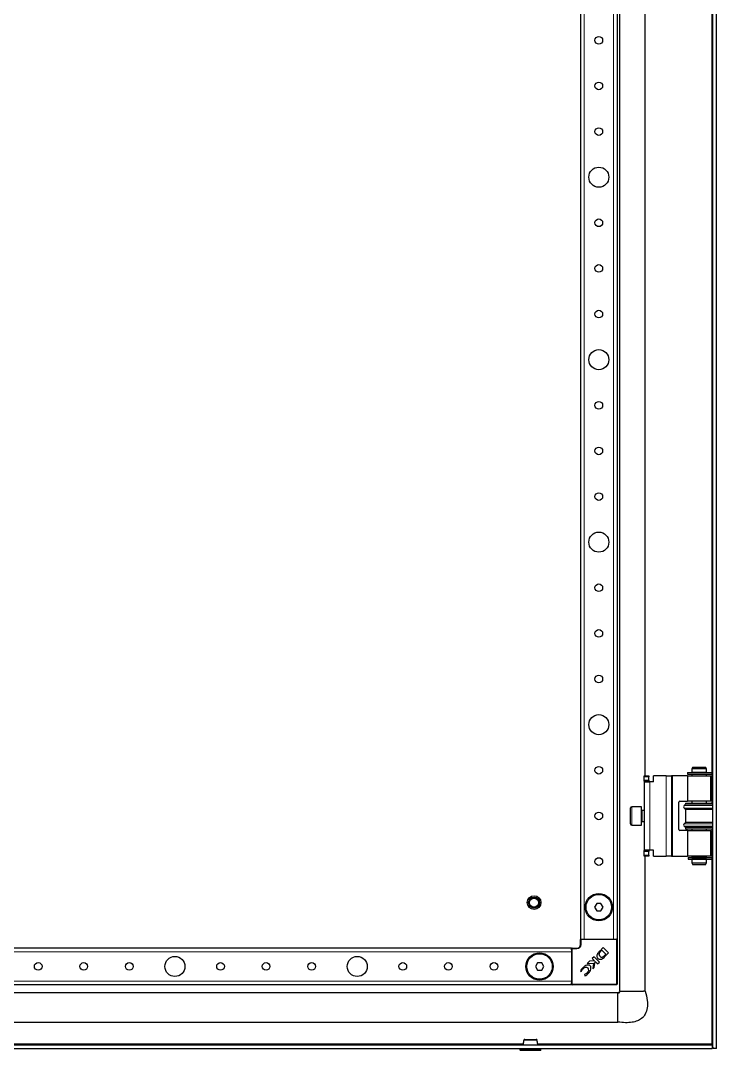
# Model space of a CAD drawing. Header units: millimetres. Extents: x -1564 to 3390, y -1920 to 1219.
# Drawn here: x -7 to 375, y -1100 to -535 of the extents above; entities that cross this region are included whole.
import ezdxf

# ---------------------------------------------------------------- set-up
doc = ezdxf.new("R2010")
doc.units = ezdxf.units.MM

msp = doc.modelspace()

# ---------------------------------------------------------------- linework, layer by layer
at = {"color": 7, "linetype": 'Continuous', "lineweight": 25}
for p, q in [((372.56, -1098.72), (372.56, 656.28)), ((374.56, -1098.72), (374.56, 656.28)), ((321.56, -1067.22), (321.56, 624.78)), ((300.06, 596.28), (300.06, -1038.72)), ((320.06, 596.28), (320.06, -1038.72)), ((335.56, -949.22), (335.56, -518.22)), ((358.69, -947.52), (358.69, -948.42)), ((358.69, -947.52), (358.74, -947.52)), ((358.74, -947.52), (372.21, -947.52)), ((361.64, -944.47), (361.06, -945.47)), ((361.06, -945.47), (361.06, -947.47)), ((369.06, -945.47), (361.06, -945.47)), ((365.59, -947.47), (361.06, -947.47)), ((361.56, -947.47), (361.56, -947.52)), ((361.64, -944.47), (368.48, -944.47)), ((369.06, -947.47), (365.59, -947.47)), ((369.06, -945.47), (368.48, -944.47)), ((368.56, -947.52), (368.56, -947.47)), ((369.06, -947.47), (369.06, -945.47)), ((372.21, -948.42), (372.21, -947.52)), ((335.01, -949.22), (337.51, -949.22)), ((335.01, -949.72), (335.01, -949.22)), ((335.01, -951.72), (335.01, -949.72)), ((335.01, -952.22), (335.01, -951.72)), ((337.51, -952.22), (335.01, -952.22)), ((335.01, -952.22), (335.01, -952.52)), ((335.01, -952.52), (338.01, -952.52)), ((335.01, -952.52), (335.01, -989.92)), ((337.51, -949.22), (337.51, -949.72)), ((337.51, -951.72), (337.51, -949.72)), ((337.51, -951.72), (337.51, -952.22)), ((337.51, -952.52), (337.51, -952.22)), ((340.01, -952.52), (338.01, -952.52)), ((347.01, -949.22), (340.01, -949.22)), ((340.01, -952.52), (340.01, -949.22)), ((347.01, -949.22), (350.01, -949.22)), ((350.01, -949.22), (350.01, -993.22)), ((350.51, -949.22), (350.01, -949.22)), ((358.61, -949.22), (350.51, -949.22)), ((358.61, -949.22), (358.61, -963.22)), ((358.61, -949.22), (371.51, -949.22)), ((358.69, -948.42), (358.74, -948.42)), ((358.74, -948.42), (372.21, -948.42)), ((361.06, -948.47), (361.06, -949.22)), ((365.59, -948.47), (361.06, -948.47)), ((361.56, -948.42), (361.56, -948.47)), ((369.06, -948.47), (365.59, -948.47)), ((368.56, -948.47), (368.56, -948.42)), ((369.06, -949.22), (369.06, -948.47)), ((371.51, -963.22), (371.51, -949.22)), ((354.01, -978.72), (354.01, -963.72)), ((354.51, -963.22), (358.61, -963.22)), ((357.56, -964.82), (356.86, -965.5)), ((357.56, -964.22), (357.56, -964.82)), ((357.56, -964.22), (372.56, -964.22)), ((372.56, -964.82), (357.56, -964.82)), ((371.51, -963.22), (358.61, -963.22)), ((361.06, -963.22), (361.06, -964.22)), ((369.06, -964.22), (369.06, -963.22)), ((327.51, -975.62), (327.51, -966.82)), ((333.51, -966.22), (328.11, -966.22)), ((333.51, -976.22), (333.51, -966.22)), ((335.01, -968.22), (333.76, -968.22)), ((356.86, -966.93), (357.56, -967.62)), ((357.56, -967.62), (357.56, -974.82)), ((372.56, -967.62), (357.56, -967.62)), ((328.11, -976.22), (333.51, -976.22)), ((333.76, -974.22), (335.01, -974.22)), ((357.56, -974.82), (356.86, -975.5)), ((372.56, -974.82), (357.56, -974.82)), ((358.61, -979.22), (354.51, -979.22)), ((356.86, -976.93), (357.56, -977.62)), ((357.56, -977.62), (357.56, -978.22)), ((372.56, -977.62), (357.56, -977.62)), ((357.56, -978.22), (372.56, -978.22)), ((358.61, -979.22), (358.61, -993.22)), ((358.61, -979.22), (371.51, -979.22)), ((361.06, -978.22), (361.06, -979.22)), ((369.06, -979.22), (369.06, -978.22)), ((371.51, -993.22), (371.51, -979.22)), ((338.01, -989.92), (335.01, -989.92)), ((335.01, -989.92), (335.01, -990.22)), ((335.01, -990.22), (337.51, -990.22)), ((335.01, -990.72), (335.01, -990.22)), ((335.01, -992.72), (335.01, -990.72)), ((335.01, -993.22), (335.01, -992.72)), ((337.51, -990.22), (337.51, -989.92)), ((337.51, -990.22), (337.51, -990.72)), ((337.51, -992.72), (337.51, -990.72)), ((337.51, -992.72), (337.51, -993.22)), ((340.01, -989.92), (338.01, -989.92)), ((340.01, -993.22), (340.01, -989.92)), ((337.51, -993.22), (335.01, -993.22)), ((335.56, -1067.22), (335.56, -993.22)), ((340.01, -993.22), (347.01, -993.22)), ((350.01, -993.22), (347.01, -993.22)), ((350.01, -993.22), (350.51, -993.22)), ((350.51, -993.22), (358.61, -993.22)), ((371.51, -993.22), (358.61, -993.22)), ((359.12, -994.02), (359.12, -994.92)), ((359.12, -994.02), (359.14, -994.02)), ((359.12, -994.92), (359.14, -994.92)), ((359.14, -994.02), (359.14, -994.92)), ((359.14, -994.02), (359.22, -994.02)), ((359.14, -994.92), (359.22, -994.92)), ((359.22, -994.02), (372.21, -994.02)), ((359.22, -994.92), (372.21, -994.92)), ((361.06, -993.22), (361.06, -993.97)), ((365.59, -993.97), (361.06, -993.97)), ((361.06, -994.97), (361.06, -996.97)), ((365.59, -994.97), (361.06, -994.97)), ((361.06, -996.97), (361.64, -997.97)), ((361.06, -996.97), (365.59, -996.97)), ((361.56, -993.97), (361.56, -994.02)), ((361.56, -994.92), (361.56, -994.97)), ((365.52, -997.97), (361.64, -997.97)), ((368.48, -997.97), (365.52, -997.97)), ((369.06, -993.97), (365.59, -993.97)), ((369.06, -994.97), (365.59, -994.97)), ((365.59, -996.97), (369.06, -996.97)), ((368.48, -997.97), (369.06, -996.97)), ((368.56, -994.02), (368.56, -993.97)), ((368.56, -994.97), (368.56, -994.92)), ((369.06, -993.97), (369.06, -993.22)), ((369.06, -996.97), (369.06, -994.97)), ((372.21, -994.92), (372.21, -994.02)), ((308.91, -1019.22), (307.75, -1021.22)), ((307.75, -1021.22), (308.91, -1023.22)), ((311.22, -1019.22), (308.91, -1019.22)), ((312.37, -1021.22), (311.22, -1019.22)), ((311.22, -1023.22), (312.37, -1021.22)), ((308.91, -1023.22), (311.22, -1023.22)), ((295.06, -1043.72), (-284.94, -1043.72)), ((295.06, -1043.72), (295.06, -1044.02)), ((295.36, -1043.72), (298.06, -1043.72)), ((300.06, -1038.72), (300.36, -1038.72)), ((300.06, -1041.72), (300.06, -1039.02)), ((300.36, -1038.72), (301.01, -1038.72)), ((301.01, -1038.72), (302.06, -1038.72)), ((302.06, -1038.72), (318.06, -1038.72)), ((312.45, -1043.36), (310.56, -1045.25)), ((315.41, -1046.32), (312.45, -1043.36)), ((318.06, -1038.72), (319.11, -1038.72)), ((319.11, -1038.72), (319.76, -1038.72)), ((319.76, -1038.72), (320.06, -1038.72)), ((320.06, -1039.02), (320.06, -1063.42)), ((295.06, -1044.66), (295.06, -1044.02)), ((295.06, -1044.66), (295.06, -1045.72)), ((295.06, -1045.72), (295.06, -1061.72)), ((307.45, -1048.37), (306.39, -1049.43)), ((306.39, -1049.43), (307.64, -1050.67)), ((310.41, -1051.33), (307.45, -1048.37)), ((310.56, -1045.25), (310.55, -1045.27)), ((311.71, -1044.84), (311.05, -1045.52)), ((313.89, -1047.03), (311.71, -1044.84)), ((313.17, -1047.77), (313.89, -1047.03)), ((313.42, -1048.31), (315.41, -1046.32)), ((276.41, -1051.72), (275.25, -1053.72)), ((275.25, -1053.72), (276.41, -1055.72)), ((278.72, -1051.72), (276.41, -1051.72)), ((279.87, -1053.72), (278.72, -1051.72)), ((278.72, -1055.72), (279.87, -1053.72)), ((304.98, -1050.84), (303.69, -1052.13)), ((303.69, -1052.13), (307.16, -1051.95)), ((307.64, -1050.67), (304.98, -1050.84)), ((307.16, -1051.95), (306.69, -1055.05)), ((306.69, -1055.05), (307.49, -1054.25)), ((307.49, -1054.25), (307.97, -1050.98)), ((307.97, -1050.98), (309.36, -1052.37)), ((309.36, -1052.37), (310.41, -1051.33)), ((276.41, -1055.72), (278.72, -1055.72)), ((300.06, -1056.09), (300.31, -1056.6)), ((300.31, -1056.6), (300.42, -1056.49)), ((302.26, -1058.04), (302.12, -1058.17)), ((302.12, -1058.17), (302.46, -1058.86)), ((295.06, -1063.72), (-284.94, -1063.72)), ((295.06, -1061.72), (295.06, -1062.77)), ((295.06, -1063.42), (295.06, -1062.77)), ((295.06, -1063.42), (295.06, -1063.72)), ((319.76, -1063.72), (295.36, -1063.72)), ((320.56, -1068.22), (-285.54, -1068.22)), ((320.56, -1084.22), (320.56, -1068.54)), ((321.67, -1067.22), (322.54, -1067.22)), ((322.54, -1067.22), (324.93, -1067.22)), ((324.93, -1067.22), (324.99, -1067.22)), ((324.99, -1067.22), (332.13, -1067.22)), ((332.13, -1067.22), (332.28, -1067.22)), ((332.28, -1067.22), (334.58, -1067.22)), ((-412.44, -1084.22), (320.56, -1084.22)), ((-418.14, -1096.72), (372.26, -1096.72)), ((-418.14, -1098.72), (372.26, -1098.72)), ((266.81, -1098.72), (266.81, -1099.47)), ((278.06, -1099.72), (267.06, -1099.72)), ((278.31, -1099.47), (278.31, -1098.72)), ((371.96, -1096.12), (372.16, -1096.72)), ((372.26, -1096.72), (372.26, -1098.72)), ((374.56, -1098.72), (372.56, -1098.72))]:
    msp.add_line(p, q, dxfattribs=at)
at = {"color": 8, "linetype": 'Continuous', "lineweight": 18}
for p, q in [((302.06, 596.28), (302.06, -1038.72)), ((318.06, 596.28), (318.06, -1038.72)), ((371.96, -519.92), (371.96, -947.52)), ((358.74, -947.52), (358.74, -948.42)), ((337.51, -949.72), (335.01, -949.72)), ((335.01, -951.72), (337.51, -951.72)), ((338.01, -952.52), (338.01, -989.92)), ((347.01, -949.22), (347.01, -993.22)), ((350.51, -993.22), (350.51, -949.22)), ((371.96, -948.42), (371.96, -964.22)), ((328.11, -966.22), (328.11, -976.22)), ((333.76, -968.22), (333.76, -971.22)), ((372.56, -965.5), (356.86, -965.5)), ((372.56, -966.93), (356.86, -966.93)), ((333.76, -971.22), (333.76, -974.22)), ((372.56, -975.5), (356.86, -975.5)), ((372.56, -976.93), (356.86, -976.93)), ((371.96, -978.22), (371.96, -994.02)), ((337.51, -990.72), (335.01, -990.72)), ((335.01, -992.72), (337.51, -992.72)), ((359.22, -994.02), (359.22, -994.92)), ((371.96, -994.92), (371.96, -1096.12)), ((295.36, -1044.02), (295.36, -1043.72)), ((298.06, -1043.72), (298.06, -1044.02)), ((300.06, -1039.02), (300.36, -1039.02)), ((300.06, -1041.72), (300.36, -1041.72)), ((300.36, -1039.02), (300.36, -1038.72)), ((300.36, -1039.02), (300.36, -1041.72)), ((319.76, -1039.02), (300.36, -1039.02)), ((319.76, -1039.02), (319.76, -1038.72)), ((319.76, -1063.42), (319.76, -1039.02)), ((319.76, -1039.02), (320.06, -1039.02)), ((295.06, -1045.72), (-284.94, -1045.72)), ((295.06, -1044.02), (295.36, -1044.02)), ((298.06, -1044.02), (295.36, -1044.02)), ((295.36, -1044.02), (295.36, -1063.42)), ((295.06, -1061.72), (-284.94, -1061.72)), ((295.06, -1063.42), (295.36, -1063.42)), ((295.36, -1063.42), (319.76, -1063.42)), ((295.36, -1063.72), (295.36, -1063.42)), ((319.76, -1063.42), (319.76, -1063.72)), ((319.76, -1063.42), (320.06, -1063.42)), ((268.59, -1096.12), (-314.47, -1096.12)), ((266.81, -1099.47), (278.31, -1099.47)), ((371.96, -1096.12), (276.53, -1096.12))]:
    msp.add_line(p, q, dxfattribs=at)
at = {"color": 7, "linetype": 'Continuous', "lineweight": 25}
for centre, radius in [((310.06, -546.22), 2.1), ((310.06, -571.22), 2.1), ((310.06, -596.22), 2.1), ((310.06, -621.22), 5.5), ((310.06, -646.22), 2.1), ((310.06, -671.22), 2.1), ((310.06, -696.22), 2.1), ((310.06, -721.22), 5.5), ((310.06, -746.22), 2.1), ((310.06, -771.22), 2.1), ((310.06, -796.22), 2.1), ((310.06, -821.22), 5.5), ((310.06, -846.22), 2.1), ((310.06, -871.22), 2.1), ((310.06, -896.22), 2.1), ((310.06, -921.22), 5.5), ((310.06, -946.22), 2.1), ((310.06, -971.22), 2.1), ((310.06, -996.22), 2.1), ((274.56, -1018.72), 3.75), ((274.56, -1018.72), 3), ((310.06, -1021.22), 7.5), ((310.06, -1021.22), 7), ((274.56, -1018.72), 2.5), ((77.56, -1053.72), 5.5), ((177.56, -1053.72), 5.5), ((277.56, -1053.72), 7.5), ((277.56, -1053.72), 7), ((2.56, -1053.72), 2.1), ((27.56, -1053.72), 2.1), ((52.56, -1053.72), 2.1), ((102.56, -1053.72), 2.1), ((127.56, -1053.72), 2.1), ((152.56, -1053.72), 2.1), ((202.56, -1053.72), 2.1), ((227.56, -1053.72), 2.1), ((252.56, -1053.72), 2.1)]:
    msp.add_circle(centre, radius, dxfattribs=at)
for centre, radius, start, end in [((354.51, -963.72), 0.5, 90, 180), ((328.11, -966.82), 0.6, 90, 180), ((333.76, -967.97), 0.25, 180, 270), ((357.56, -966.22), 1, 134.427, 225.573), ((328.11, -975.62), 0.6, 180, 270), ((333.76, -974.47), 0.25, 90, 180), ((357.56, -976.22), 1, 134.427, 225.573), ((354.51, -978.72), 0.5, 180, 270), ((295.36, -1044.02), 0.3, 90, 180), ((298.06, -1041.72), 2, 270, 0), ((300.36, -1039.02), 0.3, 90, 180), ((319.76, -1039.02), 0.3, 0, 90), ((309.76, -1045.11), 4.87, 290.3445, 318.7777), ((308.99, -1043.3), 6.12, 306.9888, 313.0744), ((302.99, -1056.12), 1.94, 53.3097, 142.3464), ((302.55, -1055.72), 1.97, 308.454, 35.887), ((295.36, -1063.42), 0.3, 180, 270), ((319.76, -1063.42), 0.3, 270, 0), ((269.45, -1094.22), 0.5, 89.9982, 165.4001), ((275.67, -1094.22), 0.5, 15.316, 90.0228), ((267.06, -1099.47), 0.25, 180, 270), ((278.06, -1099.47), 0.25, 270, 0)]:
    msp.add_arc(centre, radius, start, end, dxfattribs=at)
at = {"color": 8, "linetype": 'Continuous', "lineweight": 18}
msp.add_arc((298.06, -1041.72), 2.3, 270, 0, dxfattribs=at)
at = {"color": 7, "linetype": 'Continuous', "lineweight": 25}
for points, knots in [([(309.41, -1046.6), (309.3, -1046.8), (309.1, -1047.19), (308.98, -1047.83), (309.02, -1048.42), (309.22, -1048.96), (309.58, -1049.39), (310.09, -1049.68), (310.75, -1049.8), (311.21, -1049.72), (311.45, -1049.67)], [0, 0, 0, 0, 0.138091, 0.265455, 0.384013, 0.496103, 0.605759, 0.71979, 0.847662, 1, 1, 1, 1]), ([(310.09, -1045.76), (309.95, -1045.91), (309.71, -1046.17), (309.5, -1046.47), (309.41, -1046.6)], [0, 0, 0, 0, 0.55183, 1, 1, 1, 1]), ([(310.55, -1045.27), (310.47, -1045.35), (310.32, -1045.51), (310.17, -1045.67), (310.09, -1045.76)], [0, 0, 0, 0, 0.486421, 1, 1, 1, 1]), ([(311.05, -1045.52), (310.86, -1045.72), (310.51, -1046.09), (310.19, -1046.63), (310.12, -1047.08), (310.19, -1047.42), (310.38, -1047.77), (310.58, -1047.98), (310.68, -1048.1)], [0, 0, 0, 0, 0.274676, 0.503042, 0.607381, 0.716579, 0.843412, 1, 1, 1, 1]), ([(310.68, -1048.1), (310.78, -1048.19), (310.95, -1048.36), (311.23, -1048.54), (311.5, -1048.63), (311.83, -1048.63), (312.23, -1048.48), (312.51, -1048.29), (312.67, -1048.19)], [0, 0, 0, 0, 0.1768081, 0.3192306, 0.4393795, 0.5523951, 0.7492045, 1, 1, 1, 1]), ([(301.17, -1054.58), (300.92, -1054.84), (300.49, -1055.31), (300.19, -1055.86), (300.06, -1056.09)], [0, 0, 0, 0, 0.577653, 1, 1, 1, 1]), ([(300.42, -1056.49), (300.56, -1056.18), (300.83, -1055.61), (301.26, -1055.15), (301.45, -1054.94)], [0, 0, 0, 0, 0.547643, 1, 1, 1, 1]), ([(305.4, -1053.46), (305.23, -1053.32), (304.9, -1053.04), (304.2, -1052.87), (303.33, -1053), (302.25, -1053.57), (301.56, -1054.21), (301.17, -1054.58)], [0, 0, 0, 0, 0.130532, 0.266031, 0.423997, 0.666819, 1, 1, 1, 1]), ([(304.19, -1057.62), (304.52, -1057.25), (305.14, -1056.56), (305.69, -1055.39), (305.83, -1054.44), (305.67, -1053.8), (305.49, -1053.57), (305.4, -1053.46)], [0, 0, 0, 0, 0.315674, 0.58952, 0.813199, 0.909026, 1, 1, 1, 1]), ([(303.78, -1057.26), (303.52, -1057.48), (303.07, -1057.86), (302.5, -1057.98), (302.26, -1058.04)], [0, 0, 0, 0, 0.5796082, 1, 1, 1, 1]), ([(302.46, -1058.86), (302.8, -1058.68), (303.43, -1058.34), (303.95, -1057.85), (304.19, -1057.62)], [0, 0, 0, 0, 0.5368, 1, 1, 1, 1]), ([(321.6, -1067.22), (321.58, -1067.35), (321.56, -1067.6), (321.42, -1067.8), (321.3, -1067.89), (321.25, -1067.99), (321.23, -1068.06), (321.22, -1068.12), (321.2, -1068.15), (321.18, -1068.19), (321.15, -1068.24), (321.09, -1068.29), (320.97, -1068.35), (320.78, -1068.39), (320.64, -1068.38), (320.56, -1068.38)], [0, 0, 0, 0, 0.233411, 0.418546, 0.549351, 0.595026, 0.631329, 0.647111, 0.661994, 0.676639, 0.691742, 0.725563, 0.766794, 0.872627, 1, 1, 1, 1]), ([(335.56, -1067.22), (335.97, -1068.9), (336.7, -1071.94), (336.79, -1076.25), (335.82, -1079.8), (333.77, -1082.25), (331.13, -1083.68), (328.11, -1084.42), (324.51, -1084.62), (321.95, -1084.36), (320.56, -1084.22)], [0, 0, 0, 0, 0.176067, 0.318225, 0.435596, 0.543482, 0.633889, 0.737152, 0.858183, 1, 1, 1, 1]), ([(320.56, -1068.22), (320.78, -1068.07), (321.19, -1067.8), (321.45, -1067.4), (321.56, -1067.22)], [0, 0, 0, 0, 0.556114, 1, 1, 1, 1]), ([(268.97, -1094.07), (268.78, -1094.81), (268.56, -1095.67), (268.54, -1096.59), (268.54, -1096.72)], [0, 0, 0, 0, 0.85815, 1, 1, 1, 1]), ([(269.45, -1093.72), (269.49, -1093.72), (269.57, -1093.72), (270.13, -1093.72), (270.94, -1093.72), (271.93, -1093.72), (272.99, -1093.72), (273.78, -1093.72), (274.17, -1093.72), (274.26, -1093.72)], [0, 0, 0, 0, 0.158514, 0.317278, 0.475863, 0.634247, 0.792477, 0.950708, 1, 1, 1, 1]), ([(274.26, -1093.72), (274.45, -1093.72), (274.92, -1093.72), (275.47, -1093.72), (275.6, -1093.72), (275.66, -1093.72)], [0, 0, 0, 0, 0.256553, 0.627981, 1, 1, 1, 1]), ([(276.58, -1096.72), (276.58, -1096.59), (276.56, -1095.67), (276.34, -1094.81), (276.15, -1094.07)], [0, 0, 0, 0, 0.14185, 1, 1, 1, 1]), ([(372.26, -1097.01), (372.29, -1097.09), (372.4, -1097.42), (372.52, -1097.98), (372.55, -1098.47), (372.56, -1098.72)], [0, 0, 0, 0, 0.141742, 0.566203, 1, 1, 1, 1])]:
    msp.add_open_spline(points, degree=3, knots=knots, dxfattribs=at)
for points in [[(335.56, -1067.22), (335.52, -1067.22), (335.43, -1067.22), (334.87, -1067.22), (334.58, -1067.22)], [(372.26, -1096.72), (372.24, -1096.71), (372.19, -1096.69), (372.11, -1096.55), (372.04, -1096.35), (371.99, -1096.2), (371.96, -1096.12)]]:
    msp.add_open_spline(points, degree=3, dxfattribs=at)
at = {"color": 8, "linetype": 'Continuous', "lineweight": 18}
for points, knots in [([(274.53, -1094.09), (274.42, -1094.09), (273.97, -1094.09), (273.45, -1094.09), (272.66, -1094.09), (271.83, -1094.09), (270.69, -1094.09), (269.74, -1094.09), (269.16, -1094.09), (268.91, -1094.09), (268.97, -1094.09), (268.98, -1094.09)], [0, 0, 0, 0, 0.048751, 0.2049421, 0.2053925, 0.3620339, 0.5188266, 0.6757989, 0.8329225, 0.9897783, 1, 1, 1, 1]), ([(276.12, -1094.09), (276.13, -1094.09), (276.19, -1094.09), (275.88, -1094.09), (275.3, -1094.09), (274.75, -1094.09), (274.53, -1094.09)], [0, 0, 0, 0, 0.083271, 0.424284, 0.764725, 1, 1, 1, 1])]:
    msp.add_open_spline(points, degree=3, knots=knots, dxfattribs=at)

doc.saveas('drawing.dxf')
